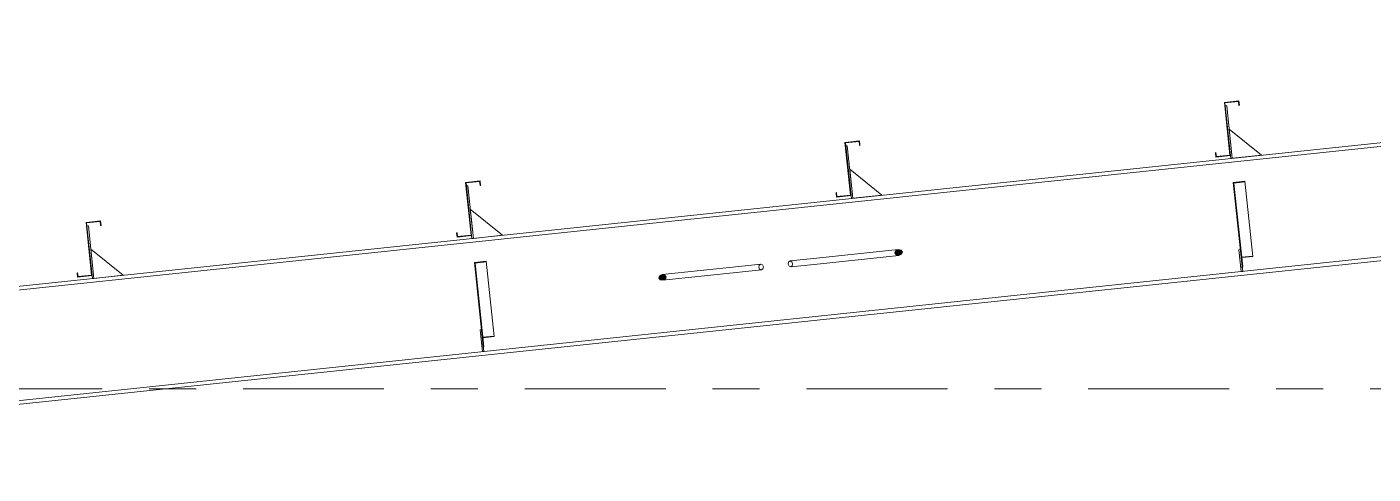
# Model space of a CAD drawing. Header units: millimetres. Extents: x -88 to 735, y -128 to 446.
# Drawn here: x 33.4 to 62.06, y 67.09 to 76.62 of the extents above; entities that cross this region are included whole.
import ezdxf

# ---------------------------------------------------------------- set-up
doc = ezdxf.new("R2010")
doc.units = ezdxf.units.MM
for name, pattern in [('XKITLINE00', [0]), ('XKITLINE02', [4, 2, -2]), ('XKITLINE03', [6, 3, -1, 1, -1])]:
    doc.linetypes.add(name, pattern=pattern)
doc.layers.add('Part', color=2, linetype='Continuous', lineweight=0)
doc.layers.add('S-grid', color=1, linetype='Continuous', lineweight=0)

# ---------------------------------------------------------------- blocks, each defined once
blk = doc.blocks.new('*A35')
at = {"layer": 'Part'}
blk.add_hatch(color=3, dxfattribs=at).paths.add_polyline_path([(34.656, 72.45), (34.967, 72.483), (34.977, 72.389), (34.966, 72.388), (34.957, 72.47), (34.669, 72.44), (34.787, 71.32), (34.476, 71.287), (34.466, 71.38), (34.477, 71.381), (34.486, 71.299), (34.775, 71.33)], flags=17)
blk = doc.blocks.new('*A36')
at = {"layer": 'Part'}
blk.add_hatch(color=3, dxfattribs=at).paths.add_polyline_path([(34.656, 72.45), (34.967, 72.483), (34.977, 72.389), (34.966, 72.388), (34.957, 72.47), (34.669, 72.44), (34.787, 71.32), (34.476, 71.287), (34.466, 71.38), (34.477, 71.381), (34.486, 71.299), (34.775, 71.33)], flags=17)
blk = doc.blocks.new('*A44')
at = {"layer": 'Part'}
blk.add_hatch(color=3, dxfattribs=at).paths.add_polyline_path([(58.897, 75.007), (59.208, 75.039), (59.218, 74.946), (59.206, 74.945), (59.198, 75.027), (58.909, 74.997), (59.027, 73.877), (58.717, 73.844), (58.707, 73.937), (58.718, 73.938), (58.727, 73.856), (59.015, 73.887)], flags=17)
blk = doc.blocks.new('*A45')
at = {"layer": 'Part'}
blk.add_hatch(color=3, dxfattribs=at).paths.add_polyline_path([(58.897, 75.007), (59.208, 75.039), (59.218, 74.946), (59.206, 74.945), (59.198, 75.027), (58.909, 74.997), (59.027, 73.877), (58.717, 73.844), (58.707, 73.937), (58.718, 73.938), (58.727, 73.856), (59.015, 73.887)], flags=17)
blk = doc.blocks.new('*A58')
at = {"layer": 'Part'}
blk.add_hatch(color=3, dxfattribs=at).paths.add_polyline_path([(42.927, 71.601), (43.176, 71.627), (43.178, 71.611), (42.941, 71.586), (42.973, 71.287), (42.961, 71.286)], flags=17)
blk = doc.blocks.new('*A59')
at = {"layer": 'Part'}
blk.add_hatch(color=3, dxfattribs=at).paths.add_polyline_path([(59.088, 73.305), (59.336, 73.331), (59.338, 73.316), (59.102, 73.291), (59.133, 72.991), (59.121, 72.99)], flags=17)
blk = doc.blocks.new('*A60')
at = {"layer": 'Part'}
blk.add_hatch(color=3, dxfattribs=at).paths.add_polyline_path([(51.953, 71.873), (52.012, 71.861), (52.04, 71.82), (52.021, 71.773), (51.966, 71.749), (51.906, 71.761), (51.878, 71.803), (51.897, 71.849)], flags=17)
blk = doc.blocks.new('*A61')
at = {"layer": 'Part'}
blk.add_hatch(color=3, dxfattribs=at).paths.add_polyline_path([(46.926, 71.343), (46.983, 71.331), (47.011, 71.289), (46.993, 71.243), (46.939, 71.219), (46.882, 71.231), (46.855, 71.273), (46.873, 71.319)], flags=17)
blk = doc.blocks.new('*A62')
at = {"layer": 'Part'}
blk.add_hatch(color=3, dxfattribs=at).paths.add_polyline_path([(42.737, 73.302), (43.047, 73.335), (43.057, 73.242), (43.046, 73.241), (43.037, 73.323), (42.749, 73.292), (42.867, 72.172), (42.556, 72.139), (42.546, 72.233), (42.558, 72.234), (42.566, 72.152), (42.855, 72.182)], flags=17)
blk = doc.blocks.new('*A63')
at = {"layer": 'Part'}
blk.add_hatch(color=3, dxfattribs=at).paths.add_polyline_path([(42.737, 73.302), (43.047, 73.335), (43.057, 73.242), (43.046, 73.241), (43.037, 73.323), (42.749, 73.292), (42.867, 72.172), (42.556, 72.139), (42.546, 72.233), (42.558, 72.234), (42.566, 72.152), (42.855, 72.182)], flags=17)
blk = doc.blocks.new('*A64')
at = {"layer": 'Part'}
blk.add_hatch(color=3, dxfattribs=at).paths.add_polyline_path([(50.817, 74.154), (51.128, 74.187), (51.137, 74.094), (51.126, 74.093), (51.118, 74.175), (50.829, 74.144), (50.947, 73.024), (50.636, 72.992), (50.627, 73.085), (50.638, 73.086), (50.646, 73.004), (50.935, 73.034)], flags=17)
blk = doc.blocks.new('*A65')
at = {"layer": 'Part'}
blk.add_hatch(color=3, dxfattribs=at).paths.add_polyline_path([(50.817, 74.154), (51.128, 74.187), (51.137, 74.094), (51.126, 74.093), (51.118, 74.175), (50.829, 74.144), (50.947, 73.024), (50.636, 72.992), (50.627, 73.085), (50.638, 73.086), (50.646, 73.004), (50.935, 73.034)], flags=17)
blk = doc.blocks.new('*A626')
at = {"layer": 'S-grid', "color": 1, "linetype": 'XKITLINE03', "lineweight": 0}
blk.add_line((-10, 68.906), (376.661, 68.906), dxfattribs=at)
blk = doc.blocks.new('*A717')
at = {"layer": 'Part', "color": 2, "linetype": 'XKITLINE00', "lineweight": 0}
for p, q in [((85.589, 76.615), (11.272, 68.777)), ((85.598, 76.535), (11.363, 68.705)), ((83.528, 73.966), (19.135, 67.174)), ((83.537, 73.885), (19.144, 67.093))]:
    blk.add_line(p, q, dxfattribs=at)
blk = doc.blocks.new('*A791')
at = {"layer": 'Part', "color": 2, "linetype": 'XKITLINE00', "lineweight": 0}
for p, q in [((34.656, 72.45), (34.967, 72.483)), ((34.775, 71.33), (34.656, 72.45)), ((34.957, 72.47), (34.669, 72.44)), ((34.669, 72.44), (34.787, 71.32)), ((34.966, 72.388), (34.957, 72.47)), ((34.977, 72.389), (34.966, 72.388)), ((34.967, 72.483), (34.977, 72.389)), ((34.466, 71.38), (34.477, 71.381)), ((34.476, 71.287), (34.466, 71.38)), ((34.787, 71.32), (34.476, 71.287)), ((34.477, 71.381), (34.486, 71.299)), ((34.486, 71.299), (34.775, 71.33))]:
    blk.add_line(p, q, dxfattribs=at)
blk = doc.blocks.new('*A792')
at = {"layer": 'Part', "color": 2, "linetype": 'XKITLINE00', "lineweight": 0}
for p, q in [((34.656, 72.45), (34.967, 72.483)), ((34.775, 71.33), (34.656, 72.45)), ((34.957, 72.47), (34.669, 72.44)), ((34.669, 72.44), (34.787, 71.32)), ((34.966, 72.388), (34.957, 72.47)), ((34.977, 72.389), (34.966, 72.388)), ((34.967, 72.483), (34.977, 72.389)), ((34.466, 71.38), (34.477, 71.381)), ((34.476, 71.287), (34.466, 71.38)), ((34.787, 71.32), (34.476, 71.287)), ((34.477, 71.381), (34.486, 71.299)), ((34.486, 71.299), (34.775, 71.33))]:
    blk.add_line(p, q, dxfattribs=at)
blk = doc.blocks.new('*A817')
at = {"layer": 'Part', "color": 2, "linetype": 'XKITLINE00', "lineweight": 0}
blk.add_line((34.759, 71.883), (35.446, 71.327), dxfattribs=at)
at = {"layer": 'Part', "color": 7, "linetype": 'XKITLINE02', "lineweight": 0}
for p, q in [((34.825, 71.261), (34.759, 71.883)), ((35.446, 71.327), (34.825, 71.261))]:
    blk.add_line(p, q, dxfattribs=at)
blk = doc.blocks.new('*A818')
at = {"layer": 'Part', "color": 2, "linetype": 'XKITLINE00', "lineweight": 0}
for p, q in [((34.707, 72.38), (34.675, 72.376)), ((34.825, 71.261), (34.707, 72.38)), ((34.787, 71.32), (34.793, 71.258))]:
    blk.add_line(p, q, dxfattribs=at)
at = {"layer": 'Part', "color": 7, "linetype": 'XKITLINE02', "lineweight": 0}
for p, q in [((34.675, 72.376), (34.787, 71.32)), ((34.793, 71.258), (34.825, 71.261))]:
    blk.add_line(p, q, dxfattribs=at)
blk = doc.blocks.new('*A834')
at = {"layer": 'Part', "color": 2, "linetype": 'XKITLINE00', "lineweight": 0}
for p, q in [((50.817, 74.154), (51.128, 74.187)), ((50.935, 73.034), (50.817, 74.154)), ((51.118, 74.175), (50.829, 74.144)), ((50.829, 74.144), (50.947, 73.024)), ((51.126, 74.093), (51.118, 74.175)), ((51.137, 74.094), (51.126, 74.093)), ((51.128, 74.187), (51.137, 74.094)), ((50.627, 73.085), (50.638, 73.086)), ((50.636, 72.992), (50.627, 73.085)), ((50.947, 73.024), (50.636, 72.992)), ((50.638, 73.086), (50.646, 73.004)), ((50.646, 73.004), (50.935, 73.034))]:
    blk.add_line(p, q, dxfattribs=at)
blk = doc.blocks.new('*A835')
at = {"layer": 'Part', "color": 2, "linetype": 'XKITLINE00', "lineweight": 0}
for p, q in [((58.897, 75.007), (59.208, 75.039)), ((59.015, 73.887), (58.897, 75.007)), ((59.198, 75.027), (58.909, 74.997)), ((58.909, 74.997), (59.027, 73.877)), ((59.206, 74.945), (59.198, 75.027)), ((59.218, 74.946), (59.206, 74.945)), ((59.208, 75.039), (59.218, 74.946)), ((58.707, 73.937), (58.718, 73.938)), ((58.717, 73.844), (58.707, 73.937)), ((59.027, 73.877), (58.717, 73.844)), ((58.718, 73.938), (58.727, 73.856)), ((58.727, 73.856), (59.015, 73.887))]:
    blk.add_line(p, q, dxfattribs=at)
blk = doc.blocks.new('*A836')
at = {"layer": 'Part', "color": 2, "linetype": 'XKITLINE00', "lineweight": 0}
for p, q in [((58.897, 75.007), (59.208, 75.039)), ((59.015, 73.887), (58.897, 75.007)), ((59.198, 75.027), (58.909, 74.997)), ((58.909, 74.997), (59.027, 73.877)), ((59.206, 74.945), (59.198, 75.027)), ((59.218, 74.946), (59.206, 74.945)), ((59.208, 75.039), (59.218, 74.946)), ((58.707, 73.937), (58.718, 73.938)), ((58.717, 73.844), (58.707, 73.937)), ((59.027, 73.877), (58.717, 73.844)), ((58.718, 73.938), (58.727, 73.856)), ((58.727, 73.856), (59.015, 73.887))]:
    blk.add_line(p, q, dxfattribs=at)
blk = doc.blocks.new('*A849')
at = {"layer": 'Part', "color": 2, "linetype": 'XKITLINE00', "lineweight": 0}
for p, q in [((42.927, 71.601), (43.176, 71.627)), ((42.961, 71.286), (42.927, 71.601)), ((43.178, 71.611), (42.941, 71.586)), ((42.941, 71.586), (42.973, 71.287)), ((43.176, 71.627), (43.345, 70.022)), ((42.973, 71.287), (42.961, 71.286)), ((42.961, 71.286), (43.099, 69.976)), ((43.129, 69.811), (42.973, 71.287)), ((43.109, 69.997), (43.345, 70.022)), ((43.116, 69.809), (43.129, 69.811))]:
    blk.add_line(p, q, dxfattribs=at)
at = {"layer": 'Part', "color": 7, "linetype": 'XKITLINE02', "lineweight": 0}
for p, q in [((43.096, 70.006), (43.344, 70.032)), ((43.099, 69.976), (43.116, 69.809))]:
    blk.add_line(p, q, dxfattribs=at)
blk = doc.blocks.new('*A850')
at = {"layer": 'Part', "color": 7, "linetype": 'XKITLINE02', "lineweight": 0}
for p, q in [((43.116, 69.809), (42.927, 71.601)), ((43.129, 69.811), (42.941, 71.586)), ((43.345, 70.022), (43.176, 71.627)), ((43.096, 70.006), (43.344, 70.032)), ((43.109, 69.997), (43.345, 70.022)), ((43.116, 69.809), (43.129, 69.811))]:
    blk.add_line(p, q, dxfattribs=at)
blk = doc.blocks.new('*A851')
at = {"layer": 'Part', "color": 7, "linetype": 'XKITLINE02', "lineweight": 0}
for p, q in [((43.078, 70.171), (43.047, 70.167)), ((43.047, 70.167), (43.096, 69.701)), ((43.127, 69.705), (43.078, 70.171)), ((43.086, 69.795), (43.118, 69.798)), ((43.096, 69.701), (43.127, 69.705))]:
    blk.add_line(p, q, dxfattribs=at)
blk = doc.blocks.new('*A852')
at = {"layer": 'Part', "color": 2, "linetype": 'XKITLINE00', "lineweight": 0}
for p, q in [((42.787, 73.232), (42.756, 73.229)), ((42.905, 72.113), (42.787, 73.232)), ((42.867, 72.172), (42.874, 72.11))]:
    blk.add_line(p, q, dxfattribs=at)
at = {"layer": 'Part', "color": 7, "linetype": 'XKITLINE02', "lineweight": 0}
for p, q in [((42.756, 73.229), (42.867, 72.172)), ((42.874, 72.11), (42.905, 72.113))]:
    blk.add_line(p, q, dxfattribs=at)
blk = doc.blocks.new('*A853')
at = {"layer": 'Part', "color": 2, "linetype": 'XKITLINE00', "lineweight": 0}
for p, q in [((43.047, 70.167), (43.078, 70.171)), ((43.096, 69.701), (43.047, 70.167)), ((43.099, 69.976), (43.127, 69.705))]:
    blk.add_line(p, q, dxfattribs=at)
at = {"layer": 'Part', "color": 7, "linetype": 'XKITLINE02', "lineweight": 0}
for p, q in [((43.078, 70.171), (43.099, 69.976)), ((43.086, 69.795), (43.118, 69.798)), ((43.127, 69.705), (43.096, 69.701))]:
    blk.add_line(p, q, dxfattribs=at)
blk = doc.blocks.new('*A854')
at = {"layer": 'Part', "color": 2, "linetype": 'XKITLINE00', "lineweight": 0}
blk.add_line((42.839, 72.735), (43.526, 72.179), dxfattribs=at)
at = {"layer": 'Part', "color": 7, "linetype": 'XKITLINE02', "lineweight": 0}
for p, q in [((42.905, 72.113), (42.839, 72.735)), ((43.526, 72.179), (42.905, 72.113))]:
    blk.add_line(p, q, dxfattribs=at)
blk = doc.blocks.new('*A855')
at = {"layer": 'Part', "color": 2, "linetype": 'XKITLINE00', "lineweight": 0}
for p, q in [((50.867, 74.084), (50.836, 74.081)), ((50.985, 72.966), (50.867, 74.084)), ((50.947, 73.024), (50.954, 72.962))]:
    blk.add_line(p, q, dxfattribs=at)
at = {"layer": 'Part', "color": 7, "linetype": 'XKITLINE02', "lineweight": 0}
for p, q in [((50.836, 74.081), (50.947, 73.024)), ((50.954, 72.962), (50.985, 72.966))]:
    blk.add_line(p, q, dxfattribs=at)
blk = doc.blocks.new('*A856')
at = {"layer": 'Part', "color": 2, "linetype": 'XKITLINE00', "lineweight": 0}
blk.add_line((50.919, 73.587), (51.606, 73.031), dxfattribs=at)
at = {"layer": 'Part', "color": 7, "linetype": 'XKITLINE02', "lineweight": 0}
for p, q in [((50.985, 72.966), (50.919, 73.587)), ((51.606, 73.031), (50.985, 72.966))]:
    blk.add_line(p, q, dxfattribs=at)
blk = doc.blocks.new('*A857')
at = {"layer": 'Part', "color": 2, "linetype": 'XKITLINE00', "lineweight": 0}
for p, q in [((59.207, 71.872), (59.239, 71.875)), ((59.257, 71.406), (59.207, 71.872)), ((59.259, 71.68), (59.288, 71.409))]:
    blk.add_line(p, q, dxfattribs=at)
at = {"layer": 'Part', "color": 7, "linetype": 'XKITLINE02', "lineweight": 0}
for p, q in [((59.239, 71.875), (59.259, 71.68)), ((59.247, 71.499), (59.278, 71.502)), ((59.288, 71.409), (59.257, 71.406))]:
    blk.add_line(p, q, dxfattribs=at)
blk = doc.blocks.new('*A858')
at = {"layer": 'Part', "color": 7, "linetype": 'XKITLINE02', "lineweight": 0}
for p, q in [((59.239, 71.875), (59.207, 71.872)), ((59.207, 71.872), (59.257, 71.406)), ((59.288, 71.409), (59.239, 71.875)), ((59.247, 71.499), (59.278, 71.502)), ((59.257, 71.406), (59.288, 71.409))]:
    blk.add_line(p, q, dxfattribs=at)
blk = doc.blocks.new('*A859')
at = {"layer": 'Part', "color": 7, "linetype": 'XKITLINE02', "lineweight": 0}
for p, q in [((59.277, 71.514), (59.088, 73.305)), ((59.289, 71.515), (59.102, 73.291)), ((59.506, 71.727), (59.336, 73.331)), ((59.256, 71.71), (59.505, 71.736)), ((59.269, 71.702), (59.506, 71.727)), ((59.277, 71.514), (59.289, 71.515))]:
    blk.add_line(p, q, dxfattribs=at)
blk = doc.blocks.new('*A860')
at = {"layer": 'Part', "color": 2, "linetype": 'XKITLINE00', "lineweight": 0}
for p, q in [((59.088, 73.305), (59.336, 73.331)), ((59.121, 72.99), (59.088, 73.305)), ((59.102, 73.291), (59.338, 73.316)), ((59.289, 71.515), (59.102, 73.291)), ((59.336, 73.331), (59.506, 71.727)), ((59.121, 72.99), (59.133, 72.991)), ((59.121, 72.99), (59.259, 71.68)), ((59.269, 71.702), (59.506, 71.727)), ((59.277, 71.514), (59.289, 71.515))]:
    blk.add_line(p, q, dxfattribs=at)
at = {"layer": 'Part', "color": 7, "linetype": 'XKITLINE02', "lineweight": 0}
for p, q in [((59.256, 71.71), (59.505, 71.736)), ((59.259, 71.68), (59.277, 71.514))]:
    blk.add_line(p, q, dxfattribs=at)
blk = doc.blocks.new('*A861')
at = {"layer": 'Part', "color": 2, "linetype": 'XKITLINE00', "lineweight": 0}
blk.add_line((59, 74.439), (59.687, 73.883), dxfattribs=at)
at = {"layer": 'Part', "color": 7, "linetype": 'XKITLINE02', "lineweight": 0}
for p, q in [((59.065, 73.818), (59, 74.439)), ((59.687, 73.883), (59.065, 73.818))]:
    blk.add_line(p, q, dxfattribs=at)
blk = doc.blocks.new('*A862')
at = {"layer": 'Part', "color": 2, "linetype": 'XKITLINE00', "lineweight": 0}
for p, q in [((58.947, 74.937), (58.916, 74.933)), ((59.065, 73.818), (58.947, 74.937)), ((59.027, 73.877), (59.034, 73.815))]:
    blk.add_line(p, q, dxfattribs=at)
at = {"layer": 'Part', "color": 7, "linetype": 'XKITLINE02', "lineweight": 0}
for p, q in [((58.916, 74.933), (59.027, 73.877)), ((59.034, 73.815), (59.065, 73.818))]:
    blk.add_line(p, q, dxfattribs=at)
blk = doc.blocks.new('*A868')
at = {"layer": 'Part', "color": 7, "linetype": 'XKITLINE02', "lineweight": 0}
for p, q in [((50.149, 71.683), (49.649, 71.631)), ((49.608, 71.563), (49.617, 71.609)), ((49.627, 71.521), (49.608, 71.563)), ((49.617, 71.609), (49.649, 71.631)), ((49.662, 71.506), (49.627, 71.521)), ((49.649, 71.631), (49.685, 71.616)), ((50.162, 71.559), (49.662, 71.506)), ((49.694, 71.528), (49.662, 71.506)), ((49.685, 71.616), (49.703, 71.573)), ((49.703, 71.573), (49.694, 71.528))]:
    blk.add_line(p, q, dxfattribs=at)
at = {"layer": 'Part', "color": 2, "linetype": 'XKITLINE00', "lineweight": 0}
for p, q in [((51.953, 71.873), (50.149, 71.683)), ((51.966, 71.749), (50.162, 71.559)), ((51.897, 71.849), (51.878, 71.803)), ((51.878, 71.803), (51.906, 71.761)), ((51.953, 71.873), (51.897, 71.849)), ((51.906, 71.761), (51.966, 71.749)), ((52.012, 71.861), (51.953, 71.873)), ((51.966, 71.749), (52.021, 71.773)), ((52.04, 71.82), (52.012, 71.861)), ((52.021, 71.773), (52.04, 71.82))]:
    blk.add_line(p, q, dxfattribs=at)
blk = doc.blocks.new('*A869')
at = {"layer": 'Part', "color": 2, "linetype": 'XKITLINE00', "lineweight": 0}
for p, q in [((48.556, 71.515), (46.926, 71.343)), ((48.569, 71.391), (46.939, 71.219)), ((46.873, 71.319), (46.855, 71.273)), ((46.855, 71.273), (46.882, 71.231)), ((46.926, 71.343), (46.873, 71.319)), ((46.882, 71.231), (46.939, 71.219)), ((46.983, 71.331), (46.926, 71.343)), ((46.939, 71.219), (46.993, 71.243)), ((47.011, 71.289), (46.983, 71.331)), ((46.993, 71.243), (47.011, 71.289))]:
    blk.add_line(p, q, dxfattribs=at)
at = {"layer": 'Part', "color": 7, "linetype": 'XKITLINE02', "lineweight": 0}
for p, q in [((49.025, 71.565), (48.556, 71.515)), ((49.038, 71.44), (48.569, 71.391)), ((48.982, 71.497), (48.992, 71.543)), ((49.001, 71.455), (48.982, 71.497)), ((48.992, 71.543), (49.025, 71.565)), ((49.038, 71.44), (49.001, 71.455)), ((49.025, 71.565), (49.062, 71.55)), ((49.071, 71.462), (49.038, 71.44)), ((49.062, 71.55), (49.081, 71.508)), ((49.081, 71.508), (49.071, 71.462))]:
    blk.add_line(p, q, dxfattribs=at)
blk = doc.blocks.new('*A870')
at = {"layer": 'Part', "color": 2, "linetype": 'XKITLINE00', "lineweight": 0}
for p, q in [((42.737, 73.302), (43.047, 73.335)), ((42.855, 72.182), (42.737, 73.302)), ((43.037, 73.323), (42.749, 73.292)), ((42.749, 73.292), (42.867, 72.172)), ((43.046, 73.241), (43.037, 73.323)), ((43.057, 73.242), (43.046, 73.241)), ((43.047, 73.335), (43.057, 73.242)), ((42.546, 72.233), (42.558, 72.234)), ((42.556, 72.139), (42.546, 72.233)), ((42.867, 72.172), (42.556, 72.139)), ((42.558, 72.234), (42.566, 72.152)), ((42.566, 72.152), (42.855, 72.182))]:
    blk.add_line(p, q, dxfattribs=at)
blk = doc.blocks.new('*A871')
at = {"layer": 'Part', "color": 2, "linetype": 'XKITLINE00', "lineweight": 0}
for p, q in [((42.737, 73.302), (43.047, 73.335)), ((42.855, 72.182), (42.737, 73.302)), ((43.037, 73.323), (42.749, 73.292)), ((42.749, 73.292), (42.867, 72.172)), ((43.046, 73.241), (43.037, 73.323)), ((43.057, 73.242), (43.046, 73.241)), ((43.047, 73.335), (43.057, 73.242)), ((42.546, 72.233), (42.558, 72.234)), ((42.556, 72.139), (42.546, 72.233)), ((42.867, 72.172), (42.556, 72.139)), ((42.558, 72.234), (42.566, 72.152)), ((42.566, 72.152), (42.855, 72.182))]:
    blk.add_line(p, q, dxfattribs=at)
blk = doc.blocks.new('*A872')
at = {"layer": 'Part', "color": 2, "linetype": 'XKITLINE00', "lineweight": 0}
for p, q in [((50.817, 74.154), (51.128, 74.187)), ((50.935, 73.034), (50.817, 74.154)), ((51.118, 74.175), (50.829, 74.144)), ((50.829, 74.144), (50.947, 73.024)), ((51.126, 74.093), (51.118, 74.175)), ((51.137, 74.094), (51.126, 74.093)), ((51.128, 74.187), (51.137, 74.094)), ((50.627, 73.085), (50.638, 73.086)), ((50.636, 72.992), (50.627, 73.085)), ((50.947, 73.024), (50.636, 72.992)), ((50.638, 73.086), (50.646, 73.004)), ((50.646, 73.004), (50.935, 73.034))]:
    blk.add_line(p, q, dxfattribs=at)

msp = doc.modelspace()

# ---------------------------------------------------------------- block references
at = {"lineweight": 0}
for name in ['*A717', '*A44', '*A45', '*A835', '*A836', '*A862', '*A861', '*A64', '*A65', '*A834', '*A872', '*A855', '*A856', '*A62', '*A63', '*A870', '*A871', '*A852', '*A59', '*A859', '*A860', '*A854', '*A35', '*A36', '*A791', '*A792', '*A818', '*A817', '*A868', '*A60', '*A857', '*A858', '*A58', '*A849', '*A850', '*A869', '*A61', '*A626', '*A851', '*A853']:
    msp.add_blockref(name, (0, 0), dxfattribs=at)

doc.saveas('drawing.dxf')
